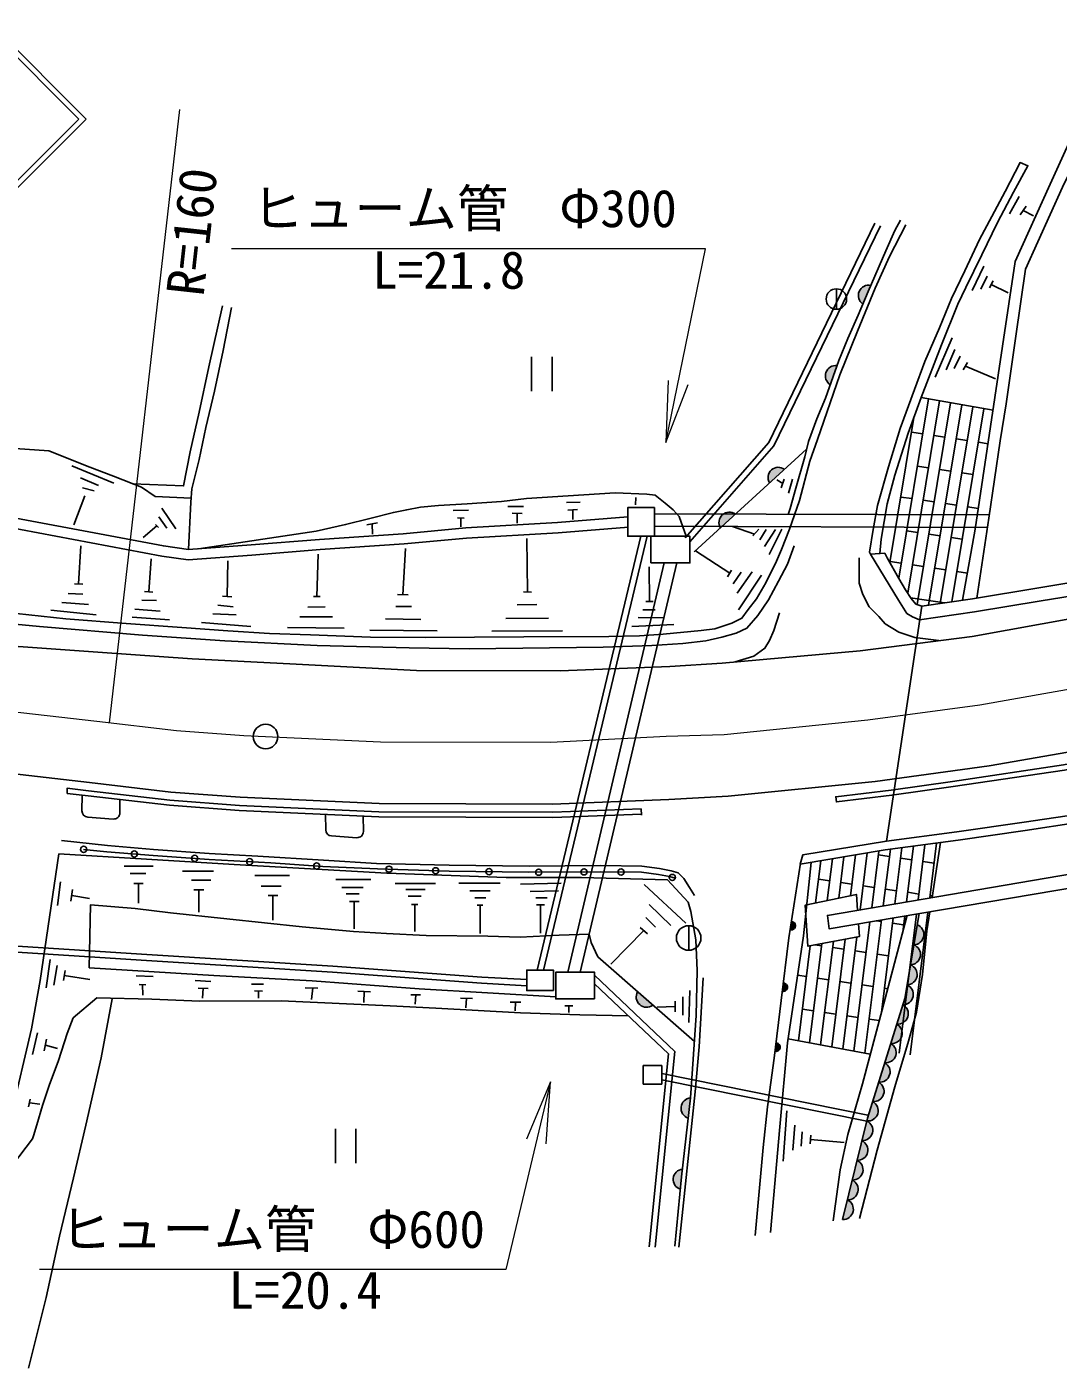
# Model space of a CAD drawing. Units: millimetres at full size, sheet at 1:1000; details may follow other scales. Extents: x 40000 to 680000, y 20000 to 380000.
# Drawn here: x 152171 to 202529, y 252965 to 318459 of the extents above; entities that cross this region are included whole.
import ezdxf
from ezdxf.enums import TextEntityAlignment as Align

# ---------------------------------------------------------------- set-up
doc = ezdxf.new("R2010")
doc.units = ezdxf.units.MM
doc.header["$LTSCALE"] = 1000
doc.linetypes.add('CHAIN', pattern=[18.5, 12, -1.5, 3.5, -1.5])
for name, color, linetype, lineweight in [('M-BGD', 7, 'Continuous', 25), ('M-BMK', 2, 'CHAIN', 13), ('M-BMK-SRVR', 3, 'Continuous', 25), ('M-STR-HTXT', 7, 'Continuous', 13), ('M-STR-STR1', 1, 'Continuous', 25), ('M-STR-STRC', 7, 'Continuous', 25)]:
    doc.layers.add(name, color=color, linetype=linetype, lineweight=lineweight)
doc.styles.add('ＭＳ ゴシック', font='')
doc.styles.get('ＭＳ ゴシック').set_extended_font_data('MS Gothic')

# ---------------------------------------------------------------- blocks, each defined once
blk = doc.blocks.new('open_arrow')
at = {"color": 0, "linetype": 'Continuous', "lineweight": -2}
blk.add_lwpolyline([(7.5, 1.25), (0, 0), (7.5, -1.25)], dxfattribs=at)

msp = doc.modelspace()

# ---------------------------------------------------------------- hatches: boundary and pattern name
at = {"layer": 'M-BGD'}
for points in [[(193381, 305834, 0.82183), (192993, 304923)], [(191741, 301917, 0.82183), (191407, 300983)], [(189168, 296854, 0.82183), (188437, 296186)], [(186770, 294664, 0.82183), (186039, 293995)], [(189437, 274378, 0.4608), (189700, 274540, 0.4608), (189499, 274775)], [(195482, 273635, 0.82183), (195646, 274612)], [(195317, 272658, 0.82183), (195482, 273635)], [(195152, 271681, 0.82183), (195317, 272658)], [(181993, 271347, 0.82183), (182738, 270694)], [(189053, 271366, 0.4608), (189311, 271537, 0.4608), (189102, 271765)], [(194944, 270714, 0.82183), (195147, 271683)], [(194650, 269768, 0.82183), (194944, 270714)], [(194355, 268822, 0.82183), (194650, 269768)], [(188701, 268443, 0.4608), (188958, 268614, 0.4608), (188749, 268842)], [(194060, 267876, 0.82183), (194355, 268822)], [(193765, 266930, 0.82183), (194060, 267876)], [(193470, 265984, 0.82183), (193765, 266930)], [(184575, 266162, 0.82183), (184465, 265177)], [(193183, 265036, 0.82183), (193470, 265984)], [(192947, 264073, 0.82183), (193183, 265036)], [(192710, 263111, 0.82183), (192947, 264073)], [(184186, 262686, 0.82183), (184086, 261700)], [(192474, 262149, 0.82183), (192710, 263111)], [(192237, 261187, 0.82183), (192474, 262149)], [(192000, 260225, 0.82183), (192237, 261187)]]:
    msp.add_hatch(color=256, dxfattribs=at).paths.add_polyline_path(points)

# ---------------------------------------------------------------- linework, layer by layer
for p, q in [((200620, 310168), (200154, 309327)), ((200969, 309701), (200679, 309274)), ((200824, 309488), (201324, 309235)), ((198897, 306767), (198325, 305578)), ((199068, 306287), (198759, 305650)), ((199351, 306051), (199173, 305709)), ((199262, 305880), (200080, 305473)), ((191699, 304667), (191699, 305667)), ((197352, 303273), (196524, 301348)), ((197490, 302708), (197063, 301716)), ((176820, 302347), (176820, 300670)), ((177820, 302347), (177820, 300670)), ((197740, 302386), (197457, 301769)), ((198095, 302064), (197897, 301716)), ((197996, 301890), (199475, 301269)), ((196196, 300291), (194746, 291543)), ((196737, 300195), (195181, 290808)), ((197279, 300100), (195647, 290251)), ((195841, 300353), (199351, 299736)), ((197821, 300005), (196199, 290220)), ((195489, 299389), (194315, 292306)), ((198362, 299909), (196770, 290304)), ((198904, 299814), (197342, 290387)), ((195368, 298662), (195913, 298583)), ((196457, 298502), (197001, 298420)), ((197545, 298339), (198089, 298257)), ((198633, 298176), (199107, 298105)), ((190246, 297838), (184755, 292823)), ((154363, 297017), (156422, 296170)), ((195651, 297004), (196195, 296923)), ((196739, 296842), (197283, 296760)), ((154790, 296441), (155672, 296066)), ((189083, 296161), (188792, 296342)), ((189155, 296365), (189011, 295957)), ((189562, 296380), (189359, 295685)), ((197827, 296679), (198371, 296597)), ((155000, 295551), (154467, 294146)), ((154886, 295952), (155454, 295795)), ((181904, 295483), (181892, 295113)), ((194844, 295498), (195389, 295426)), ((158761, 294957), (159453, 293942)), ((172995, 294837), (173736, 294853)), ((175659, 295033), (176423, 295040)), ((178522, 295230), (179182, 295242)), ((178584, 294854), (179065, 294891)), ((178824, 294872), (178836, 294398)), ((195933, 295344), (196477, 295263)), ((197021, 295182), (197565, 295100)), ((198109, 295019), (198634, 294940)), ((158525, 294089), (157848, 293530)), ((158452, 294162), (158599, 294015)), ((158614, 294530), (159011, 293986)), ((168771, 294142), (169286, 294235)), ((169029, 294189), (169052, 293693)), ((173194, 294478), (173529, 294475)), ((173362, 294476), (173366, 294053)), ((175877, 294705), (176353, 294689)), ((176115, 294697), (176115, 294218)), ((182812, 294075), (199080, 294007)), ((182815, 294675), (199173, 294629)), ((176621, 290865), (176577, 293469)), ((182146, 293583), (177091, 272402)), ((182455, 293583), (177399, 272402)), ((187700, 293695), (186628, 294059)), ((187626, 293609), (187907, 293938)), ((187964, 293408), (188277, 293922)), ((188189, 293078), (188720, 293922)), ((188425, 292702), (189042, 293935)), ((195128, 293847), (195672, 293766)), ((196216, 293684), (196760, 293603)), ((197304, 293521), (197848, 293440)), ((154698, 291256), (154801, 293118)), ((170533, 290732), (170666, 292983)), ((184817, 292880), (186491, 291784)), ((158121, 290866), (158246, 292485)), ((161951, 290644), (161988, 292380)), ((166331, 290644), (166397, 292704)), ((178580, 272295), (183298, 292283)), ((179196, 272295), (183914, 292283)), ((194322, 292350), (194866, 292268)), ((195410, 292187), (195954, 292106)), ((182577, 290397), (182565, 292088)), ((186577, 291935), (186384, 291597)), ((187051, 291838), (186657, 291259)), ((187590, 291854), (186858, 290809)), ((186918, 289996), (188044, 291693)), ((196498, 292024), (197042, 291943)), ((197586, 291861), (198094, 291785)), ((154492, 291263), (154904, 291249)), ((157922, 290881), (158319, 290851)), ((176430, 290879), (176813, 290850)), ((153874, 290351), (155184, 290248)), ((154183, 290792), (154904, 290763)), ((157789, 290469), (158496, 290454)), ((161502, 290217), (162253, 290144)), ((161723, 290659), (162179, 290629)), ((165897, 290129), (166736, 290143)), ((166162, 290644), (166500, 290644)), ((170195, 290158), (170946, 290158)), ((170268, 290747), (170798, 290717)), ((176121, 290232), (177078, 290247)), ((182398, 290397), (182756, 290397)), ((195323, 290582), (196980, 290334)), ((153344, 289983), (155552, 289748)), ((157318, 289630), (159144, 289498)), ((157451, 290027), (158687, 289924)), ((161252, 289790), (162385, 289746)), ((165499, 289643), (167104, 289643)), ((169680, 289555), (171402, 289525)), ((175562, 289570), (177637, 289584)), ((182024, 289624), (183281, 289597)), ((182248, 289989), (182845, 289986)), ((160707, 289378), (163106, 289172)), ((164896, 289128), (167663, 289098)), ((168914, 288995), (172211, 288966)), ((174870, 288952), (178329, 288966)), ((181708, 289177), (183756, 289270)), ((154864, 280172), (154875, 280941)), ((156718, 280729), (156713, 280076)), ((156391, 279779), (155142, 279868)), ((166763, 279251), (166761, 280001)), ((168597, 279919), (168603, 279170)), ((182174, 280270), (182180, 279969)), ((168283, 278868), (167043, 278952)), ((194557, 275636), (194898, 278377)), ((195123, 275732), (195461, 278451)), ((195689, 275828), (196025, 278526)), ((196256, 275925), (196588, 278601)), ((196783, 278627), (196369, 275944)), ((190683, 275681), (190939, 277742)), ((191252, 275799), (191505, 277837)), ((191821, 275917), (192071, 277931)), ((192390, 276035), (192637, 278026)), ((192858, 275346), (193203, 278121)), ((193202, 278111), (193171, 278116)), ((193424, 275443), (193769, 278216)), ((194290, 277949), (193746, 278030)), ((193991, 275539), (194334, 278302)), ((195379, 277787), (194834, 277868)), ((196467, 277625), (195923, 277706)), ((156916, 277483), (158348, 277483)), ((157220, 277115), (157980, 277115)), ((159776, 277234), (161279, 277234)), ((153822, 276707), (153662, 275548)), ((157396, 276627), (157852, 276627)), ((157624, 276627), (157624, 275676)), ((160216, 276795), (161151, 276795)), ((163306, 277027), (165001, 277027)), ((163617, 276492), (164593, 276492)), ((167259, 276829), (168972, 276829)), ((167560, 276438), (168598, 276438)), ((170150, 276624), (172130, 276624)), ((173262, 276652), (175282, 276652)), ((176279, 276595), (178257, 276643)), ((182307, 276589), (184343, 274698)), ((191372, 276766), (190828, 276847)), ((192460, 276604), (191916, 276685)), ((193549, 276442), (193005, 276523)), ((154405, 276332), (154325, 275772)), ((154365, 276052), (155237, 275900)), ((160328, 276315), (160815, 276315)), ((160571, 276315), (160571, 275228)), ((163953, 276052), (164425, 276052)), ((164189, 276052), (164189, 274837)), ((167758, 276120), (168393, 276120)), ((167928, 275751), (168393, 275751)), ((168161, 275751), (168161, 274424)), ((170683, 276335), (171613, 276335)), ((170791, 276017), (171432, 276017)), ((173807, 276278), (174794, 276278)), ((174039, 275932), (174590, 275932)), ((176752, 276244), (178136, 276265)), ((177017, 275931), (177585, 275931)), ((194637, 276280), (194093, 276361)), ((195725, 276117), (195181, 276199)), ((196380, 276020), (196269, 276036)), ((170961, 275609), (171267, 275609)), ((171114, 275609), (171114, 274293)), ((174164, 275575), (174436, 275575)), ((174300, 275575), (174300, 274191)), ((177050, 275593), (177452, 275593)), ((177251, 275593), (177251, 274202)), ((182566, 275600), (183613, 274583)), ((194758, 268339), (195604, 275139)), ((195304, 268271), (196170, 275234)), ((182115, 274487), (182480, 274170)), ((182393, 274967), (182873, 274496)), ((184487, 274569), (184487, 273369)), ((192554, 268445), (193339, 274757)), ((193096, 268344), (193905, 274852)), ((193895, 274773), (193649, 274809)), ((193897, 270329), (194471, 274948)), ((194984, 274609), (194440, 274691)), ((194942, 274278), (195037, 275043)), ((182297, 274328), (180694, 272692)), ((190929, 268748), (191558, 273804)), ((191471, 268647), (192126, 273911)), ((192013, 268546), (192693, 274019)), ((189846, 268950), (190423, 273590)), ((190388, 268849), (190990, 273697)), ((190977, 273590), (190668, 273636)), ((192065, 273428), (191521, 273509)), ((193154, 273265), (192610, 273346)), ((194242, 273103), (193698, 273184)), ((153316, 272920), (153112, 271533)), ((153657, 272629), (153497, 271671)), ((154035, 272375), (153955, 271889)), ((153995, 272132), (155248, 271947)), ((157510, 272129), (158338, 272086)), ((160397, 271889), (161152, 271852)), ((190236, 272083), (189804, 272147)), ((191324, 271920), (190780, 272002)), ((192412, 271758), (191868, 271839)), ((157662, 271701), (157989, 271686)), ((157826, 271693), (157829, 271185)), ((160542, 271518), (161029, 271511)), ((160786, 271515), (160746, 271039)), ((163143, 271707), (163724, 271707)), ((163295, 271388), (163673, 271380)), ((163484, 271384), (163491, 271039)), ((165757, 271537), (166378, 271527)), ((166130, 271531), (166070, 270966)), ((168335, 271373), (168945, 271345)), ((168640, 271359), (168621, 270812)), ((170926, 271202), (171393, 271202)), ((171159, 271202), (171140, 270740)), ((184545, 271412), (184488, 269838)), ((193500, 271596), (192956, 271677)), ((194205, 271491), (194045, 271515)), ((173341, 271037), (173934, 271021)), ((173637, 271029), (173605, 270559)), ((175767, 270834), (176288, 270828)), ((176027, 270831), (176019, 270411)), ((178444, 270658), (178834, 270652)), ((178639, 270655), (178636, 270333)), ((183835, 270620), (182951, 270600)), ((183835, 270884), (183835, 270356)), ((184209, 271095), (184209, 270202)), ((190582, 270413), (190038, 270494)), ((191670, 270251), (191126, 270332)), ((192759, 270089), (192215, 270170)), ((193792, 269935), (193303, 270008)), ((152697, 269336), (152442, 268283)), ((153132, 269024), (153023, 268458)), ((153078, 268741), (153670, 268567)), ((189341, 269044), (193357, 268295)), ((183170, 267356), (193238, 265312)), ((183170, 267050), (193179, 265018)), ((152337, 266103), (152258, 265730)), ((152297, 265916), (152798, 265862)), ((189279, 265534), (189102, 263079)), ((167239, 264659), (167239, 262982)), ((168239, 264659), (168239, 262982)), ((189668, 264823), (189568, 263612)), ((190035, 264512), (189979, 263812)), ((190446, 264345), (190413, 263912)), ((190429, 264129), (192079, 263991))]:
    msp.add_line(p, q, dxfattribs=at)
for points in [[(203779, 314385), (202133, 310769), (200425, 306997), (199818, 302861), (198482, 293928), (197855, 290462)], [(198563, 290570), (199150, 294475), (199701, 298240), (199988, 300052), (200462, 303361), (200936, 306620), (202743, 310622), (204415, 314044)], [(193822, 292743), (193885, 293447), (194184, 295162), (194558, 296565), (195207, 298618), (195841, 300353), (196825, 302930), (197635, 304919), (198017, 305735), (198796, 307330), (199567, 308903), (200353, 310391), (201055, 311672), (200666, 311832), (199938, 310417), (199282, 309190), (198689, 308082), (197976, 306551), (197318, 305198), (196729, 303762), (196025, 302126), (195519, 300752), (194815, 298841), (194243, 296970), (193710, 295087), (193492, 293918), (193311, 292815), (193370, 292717)], [(151674, 289814), (154073, 289558), (157020, 289320), (159742, 289130), (161980, 288969), (164026, 288845), (166027, 288769), (168948, 288665), (171617, 288646), (176439, 288674), (180590, 288683), (182089, 288731), (183236, 288807), (185099, 288987), (185772, 289072), (186597, 289338), (187090, 289585), (187394, 290002), (187803, 290525), (188249, 291312), (188771, 292365), (189022, 292939), (189410, 293925), (189894, 295338), (190400, 297248), (190771, 298305), (191865, 301462), (192724, 303607), (193596, 305697), (194288, 307247), (195087, 308797)], [(193584, 308872), (188398, 298167), (184321, 293516)], [(193854, 308741), (188650, 298000), (184547, 293319)], [(194836, 309011), (194550, 308522), (194109, 307521), (193255, 305543), (192765, 304386), (192264, 303240), (191827, 302159), (191176, 300335), (190744, 299325), (190338, 298214), (190154, 297463), (189717, 295930), (189450, 294939), (189347, 294647)], [(157335, 296150), (159823, 296042), (160149, 297713), (160578, 299647), (161064, 301850), (161726, 304832)], [(162159, 304749), (161756, 302652), (161338, 300673), (160912, 298896), (160585, 297326), (160235, 295905), (160175, 295244), (160063, 292932)], [(160193, 295447), (158445, 295519), (157769, 295978), (156404, 296519), (155255, 296951), (153242, 297762), (148058, 298116)], [(160557, 292969), (166294, 293836), (167738, 294159), (168914, 294446), (170073, 294751), (170719, 294877), (171392, 295003), (172272, 295083), (173675, 295164), (175353, 295281), (176573, 295424), (179363, 295600), (180900, 295702), (182441, 295637), (182847, 295593), (183333, 295194), (183732, 294883), (184015, 294542), (184368, 293583)], [(181515, 294531), (178078, 294253), (173604, 293998), (170554, 293708), (166460, 293430), (163125, 293163), (160063, 292932), (158842, 293111), (148492, 295050), (148400, 294559), (158760, 292618), (160046, 292429), (163164, 292665), (166497, 292931), (170595, 293210), (173642, 293499), (178112, 293754), (181555, 294033)], [(147323, 289692), (152792, 289179), (157827, 288751), (161839, 288485), (166342, 288258), (170838, 288144), (173775, 288096), (180318, 288172), (182689, 288258), (184197, 288353), (185325, 288485), (186112, 288656), (186814, 288846), (187329, 289093), (187860, 289709), (188392, 290477), (188868, 291390), (189313, 292224), (189636, 293116)], [(182179, 280009), (177854, 279860), (169352, 279885), (162544, 280189), (159137, 280450), (155161, 280908), (154142, 281026), (154138, 281278), (155189, 281156), (159161, 280699), (162559, 280439), (169358, 280135), (177848, 280110), (182174, 280270)], [(153857, 278731), (156107, 278478), (158360, 278297), (161079, 278095), (163451, 277964), (166650, 277762), (169248, 277603), (172794, 277531), (176691, 277480), (180198, 277502), (182203, 277480), (183062, 277365), (183625, 277256), (183979, 277148), (184253, 276874), (184521, 276433), (184766, 276043)], [(183818, 258921), (184142, 262300), (184575, 266162), (184853, 270193), (184903, 272382), (184843, 273884), (184587, 275260), (184459, 275713), (183446, 276807), (179248, 276928), (175571, 276928), (169746, 277139), (162296, 277561), (153739, 278074), (152818, 271899), (152401, 269529), (151412, 265298)], [(154944, 278298), (156078, 278179), (158337, 277998), (161069, 277808), (164089, 277639), (166632, 277463), (169294, 277350), (172789, 277231), (176690, 277180), (180197, 277202), (182181, 277180), (183014, 277068), (183553, 276965), (183820, 276883), (183828, 276875)], [(189946, 277620), (189374, 273977), (188999, 270924), (188661, 268107), (188342, 265729), (188117, 263742), (187735, 259436)], [(188487, 259595), (188932, 264748), (189312, 268850), (190092, 274083), (190466, 277662)], [(144019, 275731), (147902, 273560), (148450, 273477), (150414, 273356), (158018, 272871), (167093, 272295), (174371, 271764), (176583, 271638)], [(144165, 275992), (148001, 273848), (148482, 273776), (150432, 273655), (158037, 273170), (167114, 272595), (174390, 272063), (176583, 271939)], [(192784, 274663), (192831, 274045), (190313, 273569), (190180, 275576), (192675, 276095), (192734, 275325)], [(184765, 268914), (180048, 273055), (179731, 273756), (179634, 274151), (178170, 274103), (176260, 274010), (174685, 274063), (171673, 274096), (169737, 274188), (168115, 274293), (165617, 274515), (161935, 274909), (159188, 275196), (157457, 275406), (155286, 275589), (155221, 272516), (161307, 272136), (166099, 271873), (171336, 271480), (177995, 271096)], [(192000, 260225), (193218, 265176), (195040, 271021), (195724, 275071), (195740, 275162)], [(196261, 275250), (196118, 274326), (195904, 272186), (195614, 270343), (195228, 268935), (194553, 266706), (193683, 263602), (192825, 260268)], [(195148, 275062), (195140, 275026), (193933, 270465), (192972, 266849), (192264, 264378), (191889, 262643), (191545, 260162)], [(179895, 272150), (183819, 268424), (182852, 258866)], [(185193, 272031), (184992, 268661), (184807, 266455), (184003, 258875)], [(179895, 271736), (183506, 268308), (182554, 258896)], [(150790, 261992), (152454, 264162), (152489, 264307), (152658, 264841), (152942, 265788), (153267, 266768), (153714, 267981), (154133, 269313), (154432, 270067), (155582, 271047), (158282, 270987), (160626, 270892), (164586, 270894), (169904, 270650), (172145, 270551), (176270, 270323), (179170, 270224), (181554, 270161)], [(152258, 252965), (153109, 256416), (153763, 259410), (154453, 262266), (155058, 264834), (155794, 268122), (156334, 271001)]]:
    msp.add_lwpolyline(points, dxfattribs=at)
for points in [[(182815, 293583), (181515, 293583), (181515, 294983), (182815, 294983)], [(182647, 292283), (182647, 293583), (184547, 293583), (184547, 292283)], [(194375, 281186), (197363, 281611), (202789, 282417), (208555, 283505), (213685, 284682), (216776, 285448), (216837, 285205), (213743, 284439), (208606, 283260), (202831, 282170), (197399, 281364), (194408, 280938), (191700, 280616), (191671, 280864)], [(214628, 279053), (191264, 275075), (191345, 274421), (214645, 278349)], [(177883, 271402), (176583, 271402), (176583, 272402), (177883, 272402)], [(179895, 270995), (177995, 270995), (177995, 272295), (179895, 272295)], [(182270, 267736), (182270, 266836), (183170, 266836), (183170, 267736)]]:
    msp.add_lwpolyline(points, close=True, dxfattribs=at)
for centre, radius in [((191699, 305167), 500), ((154944, 278298), 150), ((157417, 278072), 150), ((160374, 277856), 150), ((163044, 277697), 150), ((166317, 277485), 150), ((169856, 277330), 150), ((172133, 277253), 150), ((174739, 277206), 150), ((177168, 277183), 150), ((179378, 277197), 150), ((181189, 277191), 150), ((183686, 276924), 150), ((184487, 273969), 600)]:
    msp.add_circle(centre, radius, dxfattribs=at)
for centre, radius, start, end in [((193277, 305340), 505, 78.12293, 235.78112), ((191666, 301417), 505, 81.51229, 239.17049), ((188868, 296448), 505, 53.57965, 211.23784), ((186470, 294257), 505, 53.57965, 211.23784), ((155164, 280167), 300, 179.16786, 265.91547), ((156413, 280078), 300, 265.91547, 359.54766), ((167063, 279252), 300, 180.1589, 266.11313), ((168303, 279167), 300, 266.11313, 0.47759), ((189499, 274571), 203, 252.10591, 90.0293), ((195467, 274140), 505, 271.59142, 69.24961), ((195303, 273163), 505, 271.59142, 69.24961), ((195138, 272186), 505, 271.59142, 69.24961), ((182430, 271094), 505, 149.8961, 307.55429), ((189109, 271561), 203, 254.04128, 91.96467), ((194950, 271218), 505, 269.37571, 67.0339), ((194704, 270270), 505, 263.85212, 61.51031), ((194409, 269324), 505, 263.85218, 61.51037), ((188756, 268638), 203, 254.18254, 92.10593), ((194114, 268378), 505, 263.85226, 61.51045), ((193819, 267432), 505, 263.85441, 61.5126), ((193524, 266486), 505, 263.87735, 61.53554), ((184617, 265658), 505, 94.77674, 252.43493), ((193233, 265538), 505, 264.33442, 61.99261), ((192970, 264578), 505, 267.35834, 65.01653), ((192733, 263616), 505, 267.35834, 65.01653), ((184233, 262183), 505, 95.42935, 253.08754), ((192497, 262654), 505, 267.35834, 65.01653), ((192260, 261691), 505, 267.35834, 65.01653), ((192024, 260729), 505, 267.35834, 65.01653)]:
    msp.add_arc(centre, radius, start, end, dxfattribs=at)
at = {"layer": 'M-BMK'}
msp.add_lwpolyline([(95087, 291314), (116168, 288907), (138393, 286487), (147517, 285486), (155582, 284554), (159487, 284104), (162766, 283853), (169440, 283555), (177765, 283530), (183394, 283819), (186217, 283907), (193239, 284614), (198696, 285361), (203947, 286275), (209028, 287304), (215679, 288974), (220501, 290272), (227665, 292654), (234029, 295082), (241278, 298210), (248877, 302031), (259269, 307939)], dxfattribs=at)
at = {"layer": 'M-BMK-SRVR'}
msp.add_circle((163830, 283806), 600, dxfattribs=at)
at = {"layer": 'M-STR-HTXT'}
msp.add_line((156201, 284482), (159646, 314418), dxfattribs=at)
for points in [[(183376, 298158), (185310, 307627), (162167, 307627)], [(177743, 266950), (175562, 257788), (152796, 257788)]]:
    msp.add_lwpolyline(points, dxfattribs=at)
at = {"layer": 'M-STR-STR1'}
msp.add_line((194141, 278690), (195867, 290171), dxfattribs=at)
for points in [[(205227, 291008), (201697, 290427), (198451, 289893), (195766, 289500), (195415, 289643), (195132, 289818), (194733, 290461), (193370, 292717), (194065, 292758), (194185, 292535), (194755, 291526), (195081, 290968), (195345, 290547), (195586, 290274), (195867, 290171), (198351, 290535), (201592, 291068), (205105, 291647)], [(203480, 279603), (200922, 279219), (197642, 278740), (194078, 278268), (189939, 277574), (190054, 278028), (194141, 278690), (197585, 279146), (200862, 279624), (203413, 280007)]]:
    msp.add_lwpolyline(points, dxfattribs=at)
at = {"layer": 'M-STR-STRC'}
for p, q in [((155064, 313958), (150564, 318459)), ((154711, 313958), (150564, 318105)), ((150564, 309812), (154711, 313958)), ((150564, 309458), (155064, 313958))]:
    msp.add_line(p, q, dxfattribs=at)
for points in [[(95422, 294316), (116503, 291908), (138721, 289489), (147855, 288487), (155864, 287906), (160238, 287598), (165008, 287349), (171198, 287038), (178208, 287017), (183571, 287225), (186122, 287391), (192868, 287993), (198323, 288698), (203460, 289613), (208292, 290505), (215061, 292144), (219665, 293367), (226706, 295734), (232938, 298082), (239989, 301130), (249340, 305953), (257461, 310808)], [(94751, 288313), (115833, 285905), (138065, 283484), (147179, 282485), (155235, 281554), (159199, 281097), (162583, 280838), (169368, 280535), (177838, 280510), (183524, 280738), (186415, 280891), (193595, 281615), (199160, 282376), (204506, 283307), (209696, 284358), (216583, 285897), (222260, 287520), (229249, 289849), (235437, 292193), (242763, 295318), (250423, 299201), (260928, 305308)], [(192817, 292529), (192817, 291293), (192991, 290748), (193298, 290147), (193778, 289671), (194085, 289302), (194748, 288895), (195529, 288644), (196708, 288489)], [(188923, 289845), (188638, 288980), (188438, 288495), (188206, 288115), (187668, 287736), (186750, 287447)]]:
    msp.add_lwpolyline(points, dxfattribs=at)

# ---------------------------------------------------------------- block references
at = {"layer": 'M-STR-HTXT', "xscale": 400, "yscale": 400}
for p, rotation in [((183376, 298158), 78.5), ((177743, 266950), 256.6)]:
    msp.add_blockref('open_arrow', p, dxfattribs=dict(at, rotation=rotation))

# ---------------------------------------------------------------- texts
at = {"layer": 'M-STR-HTXT', "style": 'ＭＳ ゴシック'}
msp.add_text('R=160', height=1833, rotation=83.746, dxfattribs=at).set_placement((161344, 305194), align=Align.BOTTOM_LEFT)
for s, p in [('ヒューム管\u3000Φ300', (163167, 308127)), ('L=21.8', (169033, 305121)), ('ヒューム管\u3000Φ600', (153796, 258288)), ('L=20.4', (162029, 255316))]:
    msp.add_text(s, height=1833, dxfattribs=at).set_placement(p, align=Align.BOTTOM_LEFT)

doc.saveas('drawing.dxf')
